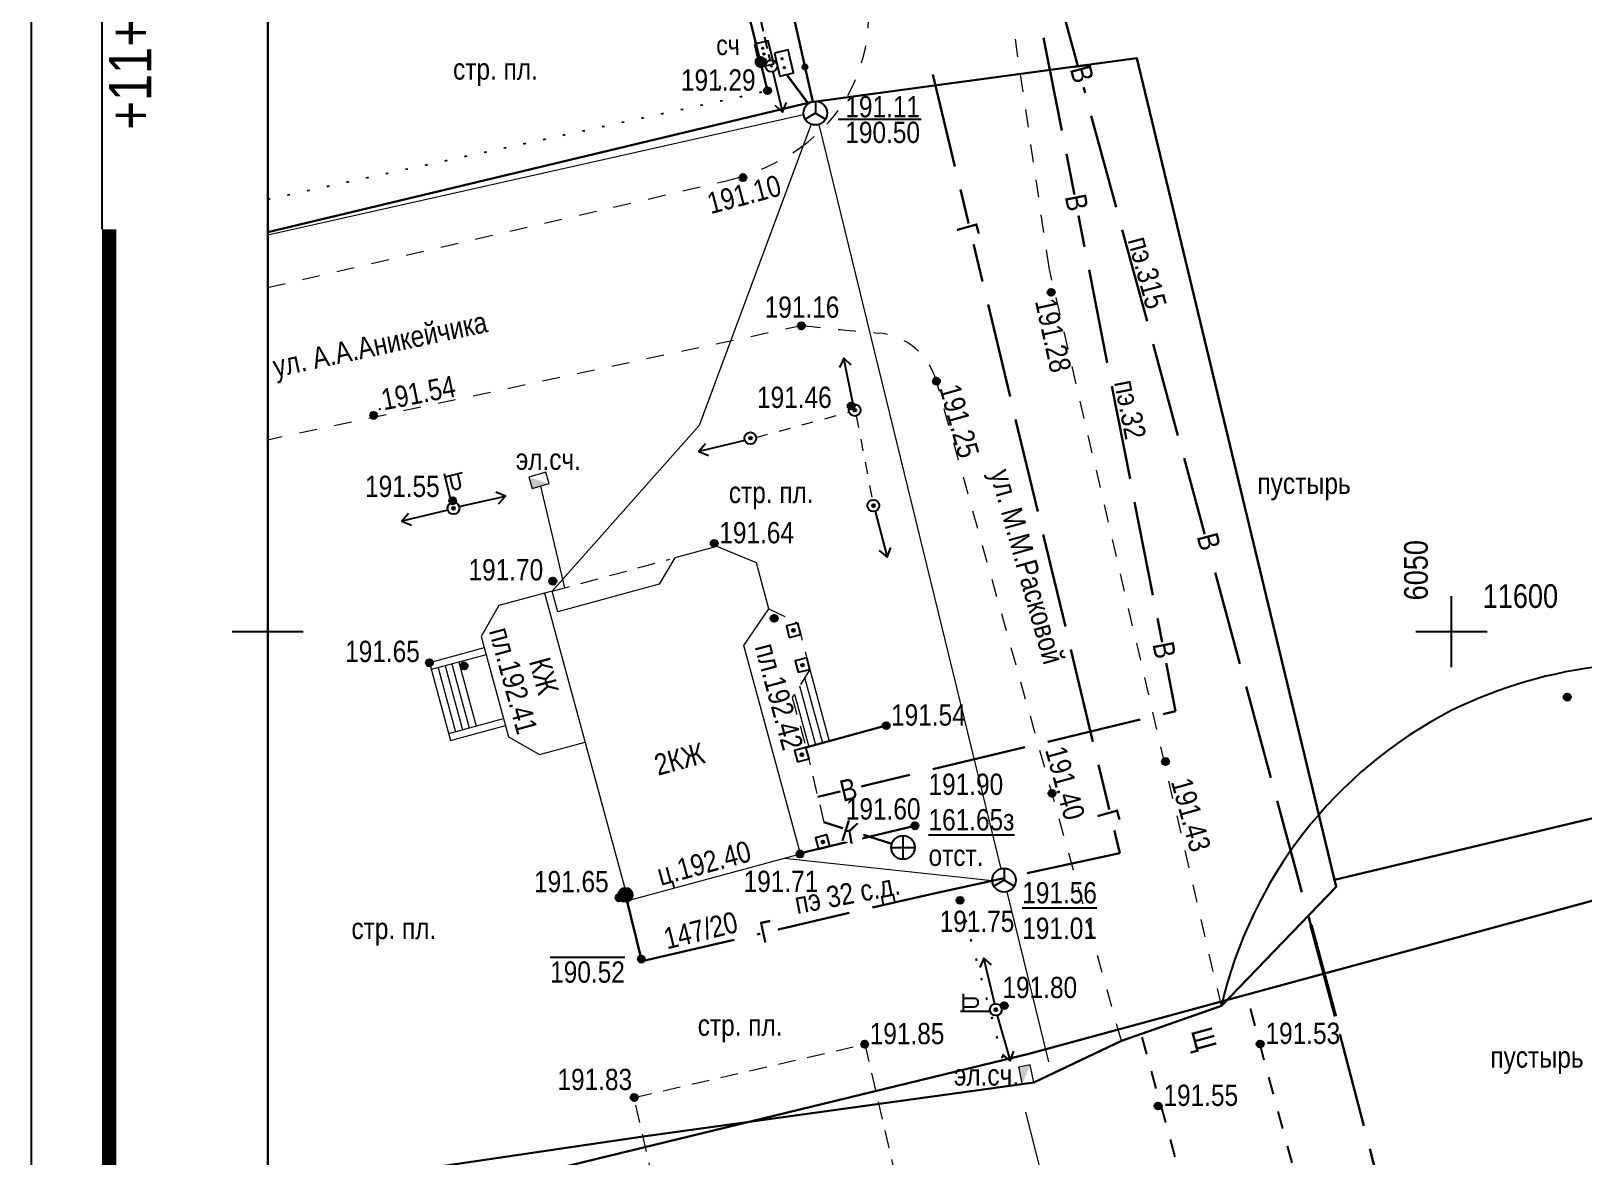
# Model space of a CAD drawing. Header units: millimetres. Extents: x 5990 to 6530, y 11480 to 11770.
# Drawn here: x 5990 to 6055.6, y 11577.8 to 11625.4 of the extents above; entities that cross this region are included whole.
import ezdxf
from ezdxf.enums import TextEntityAlignment as Align

# ---------------------------------------------------------------- set-up
doc = ezdxf.new("R2010")
doc.units = ezdxf.units.MM
for name, pattern in [('23', [3, 2, -1]), ('71999999', [1.7, 0.2, -1.5]), ('g5_01_5x1', [1.25, 0.75, -0.5]), ('g5_01_5x1_5', [1.5, 0.75, -0.75]), ('g5_01x1', [1, 0.5, -0.5]), ('g5_122', [5, 4, -1])]:
    doc.linetypes.add(name, pattern=pattern)
for name, color, linetype in [('01 ПЛАНШЕТ', 7, 'Continuous'), ('02 ПЛАНОВО-ВЫСОТНОЕ ОБОСНОВАНИЕ', 7, 'Continuous'), ('03 ЗДАНИЯ И ИХ ЧАСТИ', 7, 'Continuous'), ('04 ПРОМЫШЛЕННЫЕ И СОЦ.-КУЛЬТ. ОБЪЕКТЫ', 7, 'Continuous'), ('05 ГАЗОПРОВОД', 7, 'Continuous'), ('06 ВОДОПРОВОД', 7, 'Continuous'), ('07 ЭЛЕКТРОКАБЕЛЬ', 7, 'Continuous'), ('08 ЛЭП', 7, 'Continuous'), ('09 СВЯЗЬ', 7, 'Continuous'), ('10 КАНАЛИЗАЦИЯ', 7, 'Continuous'), ('13 АВТОМОБИЛЬНЫЕ ДОРОГИ', 7, 'Continuous'), ('15 РЕЛЬЕФ', 7, 'Continuous'), ('16 РАСТИТЕЛЬНОСТЬ ГРУНТЫ И БОЛОТА', 7, 'Continuous'), ('17 ОГРАЖДЕНИЯ', 7, 'Continuous')]:
    doc.layers.add(name, color=color, linetype=linetype)
doc.layers.add('18 ГРАНИЦА ТОПОСЪЕМКИ', color=7, linetype='Continuous', plot=False)
doc.styles.add('Д-431', font='ARIALNI_1.TTF', dxfattribs={"height": 0.9})
doc.styles.add('Р-131', font='ARIALN.TTF')
doc.linetypes.add('g5_119_3', pattern='A,4,-1,[31,GUGK_2005.shx,S=0.1,R=0,X=0,Y=0],4,[31,GUGK_2005.shx,S=0.1,R=180,X=0,Y=0],-1', length=10)
doc.linetypes.add('g5_133_t', pattern='A,2,[27,GUGK_2005.shx,S=0.4,R=0,X=0,Y=0],2,-1', length=5)
doc.linetypes.add('g5_280_1', pattern='A,0.001,[21,GUGK_2005.shx,S=1,R=180,X=0,Y=0],2', length=2.001)
doc.linetypes.add('g5_475_2', pattern='A,1.25,[25,GUGK_2005.shx,S=0.4,R=0,X=0,Y=0],1.25,-0.5', length=3)

# ---------------------------------------------------------------- blocks, each defined once
blk = doc.blocks.new('g5_115_1')
at = {"color": 0}
for points in [[(0, 0), (2, 0)], [(1.647, -0.252), (2, 0), (1.647, 0.252)]]:
    blk.add_lwpolyline(points, dxfattribs=at)
blk = doc.blocks.new('51321399')
at = {"layer": '08 ЛЭП', "xscale": 2, "yscale": 2, "zscale": 2}
blk.add_blockref('g5_115_1', (0, 0), dxfattribs=at)
blk = doc.blocks.new('*U40')
at = {"linetype": '23', "ltscale": 0.5}
blk.add_line((0, 0), (8.03, 0.3), dxfattribs=at)
for points in [[(-0.11, -0.48), (-0.28, -0.41), (-0.35, -0.35), (-0.46, -0.18), (-0.49, -0.03), (-0.49, 0.1), (-0.43, 0.25), (-0.3, 0.39), (-0.19, 0.46), (-0.02, 0.5), (0.01, 0.5), (0.15, 0.47), (0.25, 0.43), (0.36, 0.34), (0.43, 0.24), (0.47, 0.14), (0.49, 0.03), (0.48, -0.11), (0.43, -0.25), (0.35, -0.36), (0.23, -0.44), (0.1, -0.49), (-0.02, -0.5)], [(7.93, 0.03), (7.88, 0.05), (7.81, 0.11), (7.76, 0.18), (7.74, 0.3), (7.75, 0.4), (7.79, 0.48), (7.83, 0.52), (7.86, 0.55), (7.91, 0.58), (7.95, 0.59), (7.99, 0.6), (8.03, 0.6), (8.06, 0.6), (8.09, 0.59), (8.14, 0.58), (8.19, 0.55), (8.23, 0.52), (8.27, 0.47), (8.31, 0.4), (8.32, 0.32), (8.31, 0.23), (8.28, 0.15), (8.22, 0.08), (8.15, 0.04), (8.13, 0.03), (8.09, 0.02), (8.04, 0.01), (7.96, 0.02)]]:
    blk.add_wipeout(points)
for centre, radius in [((0, 0), 0.5), ((0, 0), 0.04), ((8.03, 0.3), 0.3), ((8.03, 0.3), 0.04)]:
    blk.add_circle(centre, radius)
blk = doc.blocks.new('51325000')
blk.add_lwpolyline([(0, 0), (2, 0), (2, 1.2), (0, 1.2)], close=True)
for centre in [(0.5, 0.6), (1, 0.6), (1.5, 0.6)]:
    blk.add_circle(centre, 0.06)
at = {"style": 'Д-431', "oblique": 14.99997778}
blk.add_attdef('Z', (2.492125, -0.314035), '', height=2, dxfattribs=at)
blk = doc.blocks.new('51336000')
blk.add_lwpolyline([(-1, 0), (1, 0), (1, 1.2), (-1, 1.2)], close=True)
for centre in [(-0.4, 0.53), (0.38, 0.53)]:
    blk.add_circle(centre, 0.06)
at = {"style": 'Д-431', "oblique": 14.99997778}
blk.add_attdef('Z', (1.492125, -0.314035), '', height=2, dxfattribs=at)
blk = doc.blocks.new('*U49')
blk.add_lwpolyline([(1.93, -0.5), (8.93, -0.5)])
at = {"style": 'Д-431'}
blk.add_attdef('Z1', text='', height=1.8, dxfattribs=at).set_placement((2.05, 1.92), align=Align.TOP_LEFT)
for tag, p in [('Z2', (2.05, -2.05)), ('Z3', (2.58, -4.52)), ('Z4', (2.58, -6.58))]:
    blk.add_attdef(tag, p, '', height=1.8, dxfattribs=at)
blk.add_wipeout([(-0.11, -0.99), (-0.17, -0.98), (-0.24, -0.97), (-0.28, -0.96), (-0.36, -0.93), (-0.41, -0.91), (-0.49, -0.87), (-0.57, -0.82), (-0.62, -0.79), (-0.67, -0.74), (-0.71, -0.7), (-0.77, -0.63), (-0.8, -0.6), (-0.83, -0.56), (-0.86, -0.5), (-0.9, -0.44), (-0.94, -0.35), (-0.95, -0.31), (-0.97, -0.26), (-0.98, -0.18), (-0.99, -0.1), (-1, -0.03), (-1, 0.04), (-0.99, 0.11), (-0.99, 0.16), (-0.98, 0.2), (-0.96, 0.27), (-0.95, 0.31), (-0.94, 0.35), (-0.92, 0.39), (-0.9, 0.43), (-0.88, 0.48), (-0.87, 0.49), (-0.86, 0.51), (-0.86, 0.52), (-0.85, 0.53), (-0.84, 0.55), (-0.83, 0.56), (-0.82, 0.58), (-0.81, 0.59), (-0.8, 0.6), (-0.79, 0.61), (-0.77, 0.64), (-0.76, 0.65), (-0.75, 0.66), (-0.74, 0.67), (-0.73, 0.68), (-0.72, 0.69), (-0.71, 0.7), (-0.7, 0.71), (-0.69, 0.73), (-0.67, 0.74), (-0.66, 0.75), (-0.65, 0.76), (-0.64, 0.77), (-0.62, 0.78), (-0.61, 0.79), (-0.6, 0.8), (-0.58, 0.81), (-0.56, 0.83), (-0.55, 0.83), (-0.53, 0.85), (-0.52, 0.86), (-0.5, 0.86), (-0.49, 0.87), (-0.47, 0.88), (-0.46, 0.89), (-0.44, 0.9), (-0.43, 0.9), (-0.36, 0.93), (-0.33, 0.94), (-0.31, 0.95), (-0.27, 0.96), (-0.22, 0.98), (-0.16, 0.99), (-0.1, 0.99), (0, 1), (0.1, 1), (0.16, 0.99), (0.22, 0.98), (0.3, 0.95), (0.36, 0.93), (0.48, 0.88), (0.56, 0.83), (0.63, 0.77), (0.73, 0.68), (0.81, 0.59), (0.86, 0.52), (0.94, 0.34), (0.98, 0.21), (0.99, 0.13), (1, 0.07), (1, 0.02), (1, -0.08), (0.97, -0.23), (0.94, -0.33), (0.91, -0.41), (0.88, -0.47), (0.86, -0.51), (0.82, -0.57), (0.79, -0.61), (0.76, -0.65), (0.72, -0.7), (0.66, -0.75), (0.63, -0.77), (0.6, -0.8), (0.55, -0.84), (0.5, -0.87), (0.43, -0.9), (0.38, -0.92), (0.31, -0.95), (0.24, -0.97), (0.18, -0.98), (0.07, -1), (-0.05, -1)])
for points in [[(0, 1), (0, 0), (-0.87, -0.5)], [(0, 0), (0.87, -0.5)]]:
    blk.add_lwpolyline(points)
blk.add_circle((0, 0), 1)
blk = doc.blocks.new('_krest')
at = {"color": 3, "linetype": 'ByBlock', "lineweight": -2}
for p, q in [((0, -3), (0, 3)), ((-3, 0), (3, 0))]:
    blk.add_line(p, q, dxfattribs=at)
blk = doc.blocks.new('*U59')
at = {"style": 'Д-431'}
blk.add_text('пустырь', height=1.8, dxfattribs=at).set_placement((0, 0), align=Align.MIDDLE)
blk = doc.blocks.new('g5_113c')
blk.add_hatch(color=1).paths.add_polyline_path([(-0.375, 0), (0.375, 0), (0, 0.25), (-0.375, 0.5)])
at = {"color": 1, "lineweight": 20}
blk.add_lwpolyline([(-0.375, 0), (0.375, 0), (0.375, 0.5), (-0.375, 0.5)], close=True, dxfattribs=at)
blk = doc.blocks.new('*U68')
at = {"color": 7, "lineweight": 25, "insert": (0, 0), "char_height": 0.9, "width": 0.64708, "attachment_point": 5, "style": 'Р-131'}
blk.add_mtext('2КЖ', dxfattribs=at)
blk = doc.blocks.new('g5_117sv')
at = {"color": 0}
for points in [[(0, 0.5), (0, 0)], [(0, 0), (-0.433, -0.25)], [(0.433, -0.25), (0, 0)]]:
    blk.add_lwpolyline(points, dxfattribs=at)
blk.add_circle((0, 0), 0.5, dxfattribs=at)
blk = doc.blocks.new('g5_108a')
h = blk.add_hatch(color=0)
edge = h.paths.add_edge_path()
edge.add_arc((0, 0), 0.06, 0, 360)
at = {"color": 0, "lineweight": 25}
blk.add_circle((0, 0), 0.25, dxfattribs=at)
at = {"color": 0}
blk.add_circle((0, 0), 0.06, dxfattribs=at)
blk = doc.blocks.new('g5_108b')
h = blk.add_hatch(color=0)
edge = h.paths.add_edge_path()
edge.add_arc((0, 0), 0.06, 0, 360)
at = {"color": 0, "lineweight": 25}
blk.add_lwpolyline([(-0.25, -0.25), (0.25, -0.25), (0.25, 0.25), (-0.25, 0.25)], close=True, dxfattribs=at)
at = {"color": 0}
blk.add_circle((0, 0), 0.06, dxfattribs=at)
blk = doc.blocks.new('g5_110_1')
at = {"color": 0}
for p, q in [((0, 0), (0, 1.25)), ((0, 1.125), (0.75, 1.125))]:
    blk.add_line(p, q, dxfattribs=at)
blk.add_lwpolyline([(0.2, 1.125), (0.2, 0.682, 1.040016), (0.55, 0.682), (0.55, 1.125)], format="xyb", dxfattribs=at)
blk = doc.blocks.new('g5_117kb')
at = {"color": 0}
for points in [[(-0.5, 0), (0.5, 0)], [(0, 0.5), (0, -0.5)]]:
    blk.add_lwpolyline(points, dxfattribs=at)
blk.add_circle((0, 0), 0.5, dxfattribs=at)
blk = doc.blocks.new('g5_330')
blk.add_hatch(color=0).paths.add_polyline_path([(0.15, 0, 1), (-0.15, 0, 1)])
at = {"color": 0}
blk.add_circle((0, 0), 0.15, dxfattribs=at)
blk = doc.blocks.new('*U66')
at = {"color": 7, "lineweight": 25, "insert": (0, 0), "char_height": 0.9, "width": 0.64708, "attachment_point": 5, "style": 'Р-131'}
blk.add_mtext('КЖ', dxfattribs=at)
blk = doc.blocks.new('g5_121_7c')
h = blk.add_hatch(color=0)
edge = h.paths.add_edge_path()
edge.add_arc((0, 0), 0.3, 0, 360)
at = {"color": 0}
blk.add_circle((0, 0), 0.3, dxfattribs=at)

msp = doc.modelspace()

# ---------------------------------------------------------------- hatches: boundary and pattern name
at = {"layer": '09 СВЯЗЬ', "linetype": 'Continuous', "ltscale": 0.5}
msp.add_hatch(color=5, dxfattribs=at).paths.add_polyline_path([(6022.726, 11623.715, 1), (6022.66, 11624.008, 1)])
at = {"layer": '17 ОГРАЖДЕНИЯ', "linetype": 'Continuous', "ltscale": 0.5}
msp.add_hatch(color=256, dxfattribs=at).paths.add_polyline_path([(6020.87, 11623.831, 1), (6020.75, 11624.316, 1)])

# ---------------------------------------------------------------- linework, layer by layer
at = {"layer": '01 ПЛАНШЕТ', "color": 7}
msp.add_lwpolyline([(5993, 11617), (5993, 11633)], dxfattribs=at)
at = {"layer": '01 ПЛАНШЕТ', "color": 7, "const_width": 0.6}
msp.add_lwpolyline([(5993.3, 11493.3), (5993.3, 11617.003)], dxfattribs=at)
at = {"layer": '02 ПЛАНОВО-ВЫСОТНОЕ ОБОСНОВАНИЕ'}
msp.add_lwpolyline([(6000, 11500), (6250, 11500), (6250, 11750), (6000, 11750)], close=True, dxfattribs=at)
at = {"layer": '03 ЗДАНИЯ И ИХ ЧАСТИ', "lineweight": 15}
for p, q in [((6009.144, 11599.312, 383.72), (6006.828, 11598.681, 383.72)), ((6006.828, 11598.681, 383.72), (6007.722, 11595.4, 383.72)), ((6009.223, 11599.022, 383.72), (6006.907, 11598.391, 383.72)), ((6007.486, 11598.549, 383.72), (6008.222, 11595.848, 383.72)), ((6007.776, 11598.628, 383.72), (6008.512, 11595.926, 383.72)), ((6008.065, 11598.707, 383.72), (6008.801, 11596.005, 383.72)), ((6007.197, 11598.47, 383.72), (6007.933, 11595.769, 383.72)), ((6007.643, 11595.69, 383.72), (6009.959, 11596.321, 383.72)), ((6007.722, 11595.4, 383.72), (6010.038, 11596.031, 383.72))]:
    msp.add_line(p, q, dxfattribs=at)
at = {"layer": '03 ЗДАНИЯ И ИХ ЧАСТИ', "color": 7, "lineweight": 15, "elevation": 383.72}
msp.add_lwpolyline([(6011.687, 11601.622), (6015.228, 11588.627), (6022.504, 11590.61), (6020.107, 11599.404), (6021.161, 11600.964), (6020.648, 11602.898), (6018.966, 11603.593), (6017.197, 11603.111), (6016.537, 11602.006), (6012.252, 11600.839), (6012.014, 11601.711), (6011.687, 11601.622)], dxfattribs=at)
at = {"layer": '03 ЗДАНИЯ И ИХ ЧАСТИ', "color": 7, "linetype": 'g5_01_5x1', "lineweight": 15}
for points, elevation in [([(6012.014, 11601.711), (6016.99, 11603.055)], 383.72), ([(6021.161, 11600.964), (6022.39, 11600.359), (6022.891, 11598.402), (6022.155, 11597.215)], 191.55), ([(6022.155, 11597.215), (6022.731, 11595.101)], 191.55), ([(6022.731, 11595.101), (6023.732, 11590.927)], 191.55)]:
    msp.add_lwpolyline(points, dxfattribs=dict(at, elevation=elevation))
at = {"layer": '03 ЗДАНИЯ И ИХ ЧАСТИ', "lineweight": 15}
for points, elevation in [([(6011.687, 11601.622), (6009.757, 11601.096), (6009.012, 11599.794), (6010.169, 11595.549), (6011.471, 11594.804), (6013.401, 11595.33)], 383.72), ([(6022.675, 11598.053), (6023.427, 11595.291)], 191.55), ([(6022.891, 11598.402), (6023.717, 11595.37)], 191.55), ([(6022.243, 11597.356), (6022.848, 11595.133)], 191.55), ([(6022.459, 11597.705), (6023.138, 11595.212)], 191.55)]:
    msp.add_lwpolyline(points, dxfattribs=dict(at, elevation=elevation))
at = {"layer": '03 ЗДАНИЯ И ИХ ЧАСТИ', "color": 7, "linetype": 'g5_01_5x1', "lineweight": 15, "elevation": 383.72}
msp.add_lwpolyline([(6015.477, 11580.309), (6025.215, 11582.56), (6027.431, 11572.975), (6017.693, 11570.724)], close=True, dxfattribs=at)
at = {"layer": '05 ГАЗОПРОВОД', "color": 1, "linetype": 'g5_122', "lineweight": 30, "elevation": 383.72}
msp.add_lwpolyline([(6015.109, 11588.874), (6015.799, 11586.066), (6028.076, 11588.922)], dxfattribs=at)
at = {"layer": '06 ВОДОПРОВОД', "color": 82, "linetype": 'g5_122', "lineweight": 30}
msp.add_lwpolyline([(6044.987, 11584.159), (6032.979, 11628.468)], dxfattribs=at)
at = {"layer": '06 ВОДОПРОВОД', "color": 94, "linetype": 'Continuous', "ltscale": 0.5, "const_width": 0.15}
msp.add_lwpolyline([(6044.065, 11587.6), (6045.1, 11583.736)], dxfattribs=at)
at = {"layer": '06 ВОДОПРОВОД', "color": 82, "linetype": 'g5_122', "lineweight": 30, "elevation": 189.663, "flags": 128}
msp.add_lwpolyline([(6057.646, 11535.564), (6044.617, 11585.538)], dxfattribs=at)
at = {"layer": '07 ЭЛЕКТРОКАБЕЛЬ', "color": 1, "linetype": 'g5_119_3', "lineweight": 15, "ltscale": 0.4, "elevation": 191.55}
msp.add_lwpolyline([(6011.524, 11606.149), (6012.531, 11601.851)], dxfattribs=at)
at = {"layer": '08 ЛЭП', "color": 7, "linetype": 'g5_01x1', "lineweight": 15}
for points, elevation in [([(6020.632, 11608.207), (6024.554, 11609.276)], 383.48), ([(6024.858, 11609.117), (6025.534, 11605.569)], 191.55)]:
    msp.add_lwpolyline(points, dxfattribs=dict(at, elevation=elevation))
at = {"layer": '09 СВЯЗЬ', "color": 5, "linetype": 'Continuous', "ltscale": 0.5, "flags": 128}
msp.add_lwpolyline([(6023.13, 11621.91, 0.1, 0.1, 0), (6022.693, 11623.862, 0.1, 0.1, 0), (6022.255, 11625.813, 0, 0, 0)], format="xyseb", dxfattribs=at)
at = {"layer": '09 СВЯЗЬ', "color": 5, "ltscale": 0.5, "flags": 128}
msp.add_lwpolyline([(6021.921, 11623.539, 0.1, 0.1, 0), (6023.13, 11621.91, 0, 0, 0)], format="xyseb", dxfattribs=at)
at = {"layer": '09 СВЯЗЬ', "color": 5, "linetype": 'g5_133_t', "lineweight": 15}
for points, elevation in [([(6021.81, 11590.421), (6030.6, 11589.481)], 383.72), ([(6031.219, 11589.005), (6032.983, 11581.813)], 191.56)]:
    msp.add_lwpolyline(points, dxfattribs=dict(at, elevation=elevation))
at = {"layer": '10 КАНАЛИЗАЦИЯ', "color": 34, "linetype": 'g5_122', "lineweight": 30, "elevation": 383.72}
msp.add_lwpolyline([(6026.355, 11591.026), (6023.489, 11591.938)], dxfattribs=at)
at = {"layer": '13 АВТОМОБИЛЬНЫЕ ДОРОГИ', "color": 7, "linetype": 'g5_01_5x1_5', "lineweight": 15}
msp.add_lwpolyline([(6040.281, 11584.177), (6033.001, 11615.388), (6031.56, 11625.173)], dxfattribs=at)
msp.add_lwpolyline([(6036.059, 11582.696), (6028.245, 11610.582, 0.313144), (6025.782, 11612.617, -0.007841), (6022.603, 11612.934), (6000, 11608.095)], format="xyb", dxfattribs=at)
at = {"layer": '13 АВТОМОБИЛЬНЫЕ ДОРОГИ', "color": 7, "linetype": 'g5_01_5x1_5', "lineweight": 25}
for points in [[(6041.494, 11584.065), (6051.94, 11545.29), (6054.332, 11534.976)], [(6036.914, 11582.862), (6042.04, 11564.44), (6047.7, 11543.09), (6049.401, 11534.103)]]:
    msp.add_lwpolyline(points, dxfattribs=at)
at = {"layer": '15 РЕЛЬЕФ', "color": 32, "linetype": 'Continuous', "ltscale": 0.5}
for points, elevation in [([(6065.504, 11624.195, 0.002812), (6054.656, 11627.191, -0.034613), (6044.014, 11630.873, 0.26522), (6030.275, 11629.268)], 190.933), ([(6070.615, 11595.602, 0.047155), (6063.244, 11598.128, 0.175036), (6049.992, 11596.657, 0.220318), (6040.281, 11584.177)], 191.449)]:
    msp.add_lwpolyline(points, format="xyb", dxfattribs=dict(at, elevation=elevation))
at = {"layer": '15 РЕЛЬЕФ'}
for points in [[(6054.89, 11597.23), (6054.89, 11597.23)], [(6041.92, 11582.57), (6041.92, 11582.57)], [(6041.92, 11582.57), (6041.92, 11582.57)], [(6037.61, 11579.95), (6037.61, 11579.95)]]:
    msp.add_lwpolyline(points, dxfattribs=at)
at = {"layer": '15 РЕЛЬЕФ', "color": 7, "linetype": 'g5_280_1', "lineweight": 30, "elevation": 383.72, "flags": 128}
for points in [[(6026.117, 11596.024), (6022.731, 11595.101)], [(6022.498, 11590.632), (6027.335, 11591.791)]]:
    msp.add_lwpolyline(points, dxfattribs=at)
at = {"layer": '15 РЕЛЬЕФ'}
for p in [(6021.11, 11622.86, 191.29), (6020.072, 11619.19, 383.08), (6033.092, 11614.335, 383.225), (6022.544, 11612.922, 191.55), (6028.245, 11610.582, 191.55), (6004.738, 11609.4, 383.52), (6024.72, 11609.45, 177.65), (6007.81, 11605.527, 177.93), (6018.86, 11603.73, 191.64), (6012.04, 11602.13, 177.77), (6033.126, 11593.162), (6022.48, 11590.604, 383.72), (6029.24, 11588.64, 191.75), (6031.108, 11584.187)]:
    msp.add_point(p, dxfattribs=at)
at = {"layer": '16 РАСТИТЕЛЬНОСТЬ ГРУНТЫ И БОЛОТА', "color": 7, "linetype": '71999999', "ltscale": 0.5, "flags": 128}
for points, elevation in [([(6021.11, 11622.86), (6015.43, 11645.85), (6000, 11642.494)], 191.29), ([(6000, 11618.275), (6021.11, 11622.86)], 191.55), ([(6029.249, 11588.642), (6031.102, 11581.713)], 191.55)]:
    msp.add_lwpolyline(points, dxfattribs=dict(at, elevation=elevation))
at = {"layer": '17 ОГРАЖДЕНИЯ', "color": 7, "linetype": 'Continuous', "ltscale": 0.5, "const_width": 0.1}
msp.add_lwpolyline([(6020.75, 11624.316), (6020.271, 11626.258)], dxfattribs=at)
at = {"layer": '17 ОГРАЖДЕНИЯ', "color": 7, "linetype": 'Continuous', "ltscale": 0.5, "flags": 128}
msp.add_lwpolyline([(6021.11, 11622.86, 0.1, 0.1, 0), (6020.87, 11623.831, 0, 0, 0)], format="xyseb", dxfattribs=at)
at = {"layer": '17 ОГРАЖДЕНИЯ', "color": 7, "linetype": 'g5_475_2', "lineweight": 15}
msp.add_lwpolyline([(6002.751, 11558.627), (6035.38, 11566.44), (6032.021, 11579.688)], dxfattribs=at)
at = {"layer": '18 ГРАНИЦА ТОПОСЪЕМКИ', "color": 2, "lineweight": 30}
msp.add_lwpolyline([(6035.594, 11500), (6018.153, 11500), (6018.153, 11500), (6015.532, 11517.004), (6026.909, 11523.801), (6024.586, 11532.592), (6010.246, 11532.592), (6001.261, 11563.804), (6000, 11568.183), (6000, 11574.336), (6000, 11574.336), (6032.147, 11582.147), (6057.955, 11589.165), (6066.268, 11568.57), (6073.76, 11538.42)], dxfattribs=at)

# ---------------------------------------------------------------- block references
at = {"layer": '02 ПЛАНОВО-ВЫСОТНОЕ ОБОСНОВАНИЕ', "color": 3, "xscale": 0.5, "yscale": 0.5, "zscale": 0.5}
for p in [(6000, 11600.001), (6050.001, 11600.001)]:
    msp.add_blockref('_krest', p, dxfattribs=at)
at = {"layer": '02 ПЛАНОВО-ВЫСОТНОЕ ОБОСНОВАНИЕ', "lineweight": 25, "xscale": 0.5, "yscale": 0.5, "zscale": 0.5}
msp.add_blockref('_krest', (6050, 11600), dxfattribs=at)
at = {"layer": '03 ЗДАНИЯ И ИХ ЧАСТИ', "color": 7, "lineweight": 15}
for p in [(6021.392, 11600.56), (6008.292, 11598.548)]:
    msp.add_blockref('g5_330', p, dxfattribs=at)
for p, rotation in [((6022.209, 11600.055, 191.55), 14.35550053303525), ((6022.586, 11598.582, 191.55), 14.35550053303525), ((6022.556, 11594.795, 191.55), 15.24287036488797), ((6023.44, 11591.107, 191.55), 15.24287036488797)]:
    msp.add_blockref('g5_108b', p, dxfattribs=dict(at, rotation=rotation))
at = {"layer": '03 ЗДАНИЯ И ИХ ЧАСТИ', "color": 0}
for name, p, rotation in [('*U66', (6011.669, 11598.117), 285.2428703648982), ('*U68', (6017.391, 11594.616), 15.24287036491374)]:
    msp.add_blockref(name, p, dxfattribs=dict(at, rotation=rotation))
at = {"layer": '04 ПРОМЫШЛЕННЫЕ И СОЦ.-КУЛЬТ. ОБЪЕКТЫ', "xscale": 0.5, "yscale": 0.5, "zscale": 0.5}
msp.add_blockref('*U59', (6053.612, 11581.883), dxfattribs=at)
at = {"layer": '05 ГАЗОПРОВОД', "color": 1, "linetype": 'g5_122', "lineweight": 30}
msp.add_blockref('g5_121_7c', (6015.109, 11588.874, 383.72), dxfattribs=at)
at = {"layer": '05 ГАЗОПРОВОД'}
msp.add_blockref('g5_330', (6015.777, 11586.156, 383.72), dxfattribs=at)
at = {"layer": '07 ЭЛЕКТРОКАБЕЛЬ', "color": 7, "lineweight": 15, "rotation": 16.25984720050135}
msp.add_blockref('g5_113c', (6011.524, 11606.149, 191.55), dxfattribs=at)
at = {"layer": '07 ЭЛЕКТРОКАБЕЛЬ', "rotation": 281.2876549927684}
msp.add_blockref('g5_113c', (6031.791, 11581.218, 191.421), dxfattribs=at)
at = {"layer": '08 ЛЭП', "color": 7, "xscale": 0.4999999999999999, "yscale": 0.4999999999999999, "zscale": 0.4999999999999999, "rotation": 283.6738591119305}
msp.add_blockref('51321399', (6021.271, 11623.902, 383.18), dxfattribs=at)
at = {"layer": '08 ЛЭП', "color": 7, "lineweight": 15}
for name, p, rotation in [('g5_115_1', (6024.729, 11609.6, 191.55), 101.4971459244408), ('g5_115_1', (6020.151, 11608.08, 383.48), 193.6870152692759), ('g5_110_1', (6007.757, 11605.445, 383.53), 13.70174814428469), ('g5_115_1', (6008.085, 11605.281, 383.53), 12.61045227181983), ('g5_115_1', (6007.607, 11605.136, 383.53), 193.7778792302297), ('g5_115_1', (6025.661, 11605.086, 191.55), 284.6013298298613), ('g5_115_1', (6030.711, 11584.255, 178.05), 103.5281506920331), ('g5_110_1', (6030.514, 11583.944, 178.05), 90), ('g5_115_1', (6030.807, 11583.78, 178.05), 286.1519280363475)]:
    msp.add_blockref(name, p, dxfattribs=dict(at, rotation=rotation))
for p in [(6024.791, 11609.357, 191.55), (6020.384, 11608.171, 383.48), (6007.845, 11605.211, 383.53), (6025.58, 11605.323, 191.55), (6030.754, 11584.016, 178.05)]:
    msp.add_blockref('g5_108a', p, dxfattribs=at)
at = {"layer": '09 СВЯЗЬ', "color": 7, "lineweight": 15}
msp.add_blockref('g5_117sv', (6031.1, 11589.49, 191.56), dxfattribs=at)
at = {"layer": '10 КАНАЛИЗАЦИЯ', "color": 7, "lineweight": 15}
msp.add_blockref('g5_117kb', (6026.831, 11590.874, 383.72), dxfattribs=at)
at = {"layer": '15 РЕЛЬЕФ', "color": 7, "lineweight": 15}
for p in [(6021.11, 11622.86, 191.29), (6024.645, 11609.534, 177.65), (6007.81, 11605.527, 177.93), (6018.86, 11603.73, 191.64), (6012.04, 11602.13, 177.77), (6006.828, 11598.681, 383.72), (6026.117, 11596.024, 383.72), (6027.335, 11591.791, 383.72), (6022.48, 11590.604, 383.72), (6014.834, 11588.747, 383.72), (6029.24, 11588.64, 191.75), (6031.108, 11584.187), (6025.215, 11582.56, 383.72), (6015.477, 11580.309, 383.72)]:
    msp.add_blockref('g5_330', p, dxfattribs=at)
at = {"layer": '15 РЕЛЬЕФ'}
for p in [(6020.072, 11619.19, 383.08), (6033.092, 11614.335, 383.225), (6022.544, 11612.922, 191.55), (6028.245, 11610.582, 191.55), (6004.471, 11609.134, 383.52), (6054.89, 11597.23), (6037.92, 11594.506), (6033.126, 11593.162), (6041.92, 11582.57), (6041.92, 11582.57), (6037.61, 11579.95)]:
    msp.add_blockref('g5_330', p, dxfattribs=at)

# ---------------------------------------------------------------- texts
at = {"layer": '01 ПЛАНШЕТ', "color": 7, "style": 'Р-131'}
msp.add_text('+11+5;8', height=1.8, rotation=89.95437, dxfattribs=at).set_placement((5995.088, 11625), align=Align.CENTER)
at = {"layer": '02 ПЛАНОВО-ВЫСОТНОЕ ОБОСНОВАНИЕ', "color": 7, "lineweight": 25, "style": 'Д-431'}
msp.add_text(' 6050', height=1, rotation=90, dxfattribs=at).set_placement((6049, 11601))
msp.add_text(' 11600', height=1, dxfattribs=at).set_placement((6051, 11601))
at = {"layer": '03 ЗДАНИЯ И ИХ ЧАСТИ', "lineweight": 15, "style": 'Д-431'}
for s, rotation, p in [('пл.192.41', 285.24287, (6009.336, 11600.031, 383.72)), ('пл.192.42', 285.24287, (6020.559, 11599.356, 383.72)), ('ц.192.40', 15.24287, (6016.597, 11589.254, 383.72))]:
    msp.add_text(s, height=0.9, rotation=rotation, dxfattribs=at).set_placement(p)
at = {"layer": '04 ПРОМЫШЛЕННЫЕ И СОЦ.-КУЛЬТ. ОБЪЕКТЫ', "color": 7, "lineweight": 25, "style": 'Д-431'}
for s, p in [('стр. пл.', (6009.617, 11623.64)), ('пустырь', (6043.774, 11606.131)), ('стр. пл.', (6021.266, 11605.745)), ('стр. пл.', (6005.325, 11587.317)), ('стр. пл.', (6019.952, 11583.231))]:
    msp.add_text(s, height=0.9, dxfattribs=at).set_placement(p, align=Align.MIDDLE)
at = {"layer": '06 ВОДОПРОВОД', "style": 'Д-431'}
for s, rotation, p in [('пэ.315', 285.16353, (6036.314, 11616.546, 145.649)), ('пэ.32', 281.0775, (6035.747, 11610.535, 145.649))]:
    msp.add_text(s, height=0.9, rotation=rotation, dxfattribs=at).set_placement(p)
at = {"layer": '07 ЭЛЕКТРОКАБЕЛЬ', "color": 7, "lineweight": 25, "style": 'Д-431'}
msp.add_text('эл.сч.', height=0.9, dxfattribs=at).set_placement((6010.477, 11606.834, 191.55))
at = {"layer": '07 ЭЛЕКТРОКАБЕЛЬ', "color": 7, "style": 'Д-431'}
msp.add_text('эл.сч.', height=0.9, dxfattribs=at).set_placement((6028.983, 11580.811, 191.421))
at = {"layer": '09 СВЯЗЬ', "lineweight": 25, "insert": (6031.869, 11589.41), "char_height": 0.9, "attachment_point": 1, "style": 'Д-431'}
msp.add_mtext('{\\L191.56}\\P191.01', dxfattribs=at)
at = {"layer": '10 КАНАЛИЗАЦИЯ', "lineweight": 25, "insert": (6027.91, 11593.996), "char_height": 0.9, "attachment_point": 1, "style": 'Д-431'}
msp.add_mtext('191.90\\P{\\L161.65з\\P}отст.', dxfattribs=at)
at = {"layer": '13 АВТОМОБИЛЬНЫЕ ДОРОГИ', "color": 7, "lineweight": 25, "style": 'Р-131'}
for s, rotation, p in [('ул. А.А.Аникейчика', 12.08341, (6000.332, 11610.742)), ('ул. М.М.Расковой', 285.65346, (6030.501, 11606.711))]:
    msp.add_text(s, height=0.9, rotation=rotation, dxfattribs=at).set_placement(p)
at = {"layer": '13 АВТОМОБИЛЬНЫЕ ДОРОГИ', "color": 7, "lineweight": 25, "ltscale": 0.5, "style": 'Р-131'}
msp.add_text('Щ', height=0.9, rotation=285.33699, dxfattribs=at).set_placement((6038.989, 11583.121))
at = {"layer": '15 РЕЛЬЕФ', "color": 7, "lineweight": 25, "style": 'Д-431'}
for s, rotation, p in [('191.10', 14.89134, (6018.71, 11617.638, 383.08)), ('191.28', 282.46131, (6032.399, 11613.962, 383.225)), ('191.54', 11.02304, (6004.898, 11609.346, 383.52)), ('191.25', 285.65346, (6028.358, 11610.301, 191.55)), ('191.40', 285.51863, (6032.829, 11594.999)), ('191.43', 285.51863, (6038.142, 11593.658))]:
    msp.add_text(s, height=0.9, rotation=rotation, dxfattribs=at).set_placement(p)
for s, p in [('191.16', (6020.99, 11613.262, 191.55)), ('191.46', (6020.666, 11609.45, 177.65)), ('191.55', (6004.11, 11605.688, 177.93)), ('191.64', (6019.073, 11603.73, 191.64)), ('191.70', (6008.48, 11602.161, 177.77)), ('191.65', (6003.269, 11598.712, 383.72)), ('191.71', (6020.1, 11588.992, 383.72)), ('191.75', (6028.38, 11587.304, 191.75)), ('191.80', (6031.034, 11584.509)), ('191.53', (6042.145, 11582.57)), ('191.53', (6042.145, 11582.57)), ('191.55', (6037.835, 11579.95))]:
    msp.add_text(s, height=0.9, dxfattribs=at).set_placement(p)
at = {"layer": '15 РЕЛЬЕФ', "color": 7, "lineweight": 15, "style": 'Д-431'}
for s, p in [('191.54', (6026.329, 11596.024, 383.72)), ('191.65', (6011.246, 11588.984, 383.72)), ('191.85', (6025.427, 11582.56, 383.72)), ('191.83', (6012.236, 11580.62, 383.72))]:
    msp.add_text(s, height=0.9, dxfattribs=at).set_placement(p)

# ---------------------------------------------------------------- next in the draw order: block references
at = {"layer": '08 ЛЭП', "color": 7, "xscale": 0.4999999999999999, "yscale": 0.4999999999999999, "zscale": 0.4999999999999999, "rotation": 100.8712228299492}
msp.add_blockref('*U40', (6021.271, 11623.902, 383.18), dxfattribs=at)
at = {"layer": '09 СВЯЗЬ'}
ref = msp.add_blockref('*U49', (6023.13, 11621.91), dxfattribs=dict(at, xscale=0.5, yscale=0.5, zscale=0.5))
ref.add_attrib('Z1', '191.11', dxfattribs={"layer": '0', "height": 0.9, "style": 'Д-431'}).set_placement((6024.397, 11622.632), align=Align.TOP_LEFT)
ref.add_attrib('Z2', '190.50', (6024.397, 11620.648), dxfattribs={"layer": '0', "height": 0.9, "style": 'Д-431'})

# ---------------------------------------------------------------- next in the draw order: linework, layer by layer
at = {"layer": '01 ПЛАНШЕТ', "color": 7}
msp.add_lwpolyline([(5990, 11480), (6260, 11480), (6260, 11770), (5990, 11770)], close=True, dxfattribs=at)
at = {"layer": '06 ВОДОПРОВОД', "color": 82, "linetype": 'g5_122', "lineweight": 30, "elevation": 191.55}
msp.add_lwpolyline([(6023.232, 11593.014), (6038.344, 11596.636), (6032.74, 11625.26)], dxfattribs=at)
at = {"layer": '09 СВЯЗЬ', "color": 5, "linetype": 'g5_133_t', "lineweight": 15}
for points in [[(6022.635, 11621.84), (6000, 11616.76)], [(6022.952, 11621.443), (6018.22, 11608.716), (6012.014, 11601.711)]]:
    msp.add_lwpolyline(points, dxfattribs=at)
at = {"layer": '09 СВЯЗЬ', "color": 5, "linetype": 'g5_133_t', "lineweight": 15, "elevation": 191.56}
msp.add_lwpolyline([(6030.981, 11589.976), (6023.285, 11621.435)], dxfattribs=at)
at = {"layer": '13 АВТОМОБИЛЬНЫЕ ДОРОГИ', "color": 7, "linetype": 'g5_01_5x1_5', "lineweight": 15}
msp.add_lwpolyline([(6000, 11614.541), (6019.429, 11619.063, 0.091575), (6022.497, 11620.454, 0.240984), (6025.371, 11625.85)], format="xyb", dxfattribs=at)
at = {"layer": '18 ГРАНИЦА ТОПОСЪЕМКИ', "color": 2, "lineweight": 30}
msp.add_lwpolyline([(6045.062, 11589.511), (6070.615, 11595.602), (6065.504, 11624.195), (6064.18, 11629.26), (6059.884, 11654.529), (6051.273, 11705.187), (6032.172, 11750), (6000, 11750), (6000, 11616.876)], dxfattribs=at)

# ---------------------------------------------------------------- next in the draw order: block references
at = {"layer": '07 ЭЛЕКТРОКАБЕЛЬ'}
ref = msp.add_blockref('51325000', (6020.554, 11624.825, 191.55), dxfattribs=dict(at, xscale=0.5, yscale=0.5, zscale=0.5, rotation=283.4536904426113))
ref.add_attrib('D_001', 'сч', (6018.948, 11624.36, 191.55), dxfattribs={"layer": '0', "height": 0.85, "rotation": 0.92245, "style": 'Д-431'})
ref.add_attrib('D_002', '.', (6018.97, 11622.944, 191.55), dxfattribs={"layer": '0', "height": 0.85, "rotation": 0.92245, "style": 'Д-431'})
at = {"layer": '09 СВЯЗЬ', "xscale": 0.4999999999999999, "yscale": 0.4999999999999999, "zscale": 0.4999999999999999, "rotation": 283.1651498152235}
msp.add_blockref('51336000', (6021.515, 11623.958, 383.18), dxfattribs=at)

# ---------------------------------------------------------------- next in the draw order: texts
at = {"layer": '15 РЕЛЬЕФ', "color": 7, "lineweight": 25, "style": 'Д-431'}
msp.add_text('191.29', height=0.9, dxfattribs=at).set_placement((6017.452, 11622.86, 191.29))

# ---------------------------------------------------------------- next in the draw order: texts
at = {"layer": '06 ВОДОПРОВОД', "char_height": 0.9, "attachment_point": 1, "line_spacing_factor": 0.6, "style": 'Д-431', "bg_fill": 3, "box_fill_scale": 1, "bg_fill_color": 256, "bg_fill_transparency": 0}
for insert, rotation in [((6034.742, 11624.014), 285.16353), ((6034.545, 11618.558, 191.55), 281.0775), ((6040.097, 11604.253), 285.16353), ((6038.248, 11599.642, 191.55), 281.0775), ((6024.086, 11593.677, 191.55), 13.47613)]:
    msp.add_mtext('В', dxfattribs=dict(at, insert=insert, rotation=rotation))
at = {"layer": '10 КАНАЛИЗАЦИЯ', "color": 7, "lineweight": 25, "insert": (6024.419, 11592.055), "char_height": 0.9, "attachment_point": 1, "rotation": 342.34071, "style": 'Д-431', "bg_fill": 3, "box_fill_scale": 1, "bg_fill_color": 256, "bg_fill_transparency": 0}
msp.add_mtext('К', dxfattribs=at)

# ---------------------------------------------------------------- next in the draw order: linework, layer by layer
at = {"layer": '05 ГАЗОПРОВОД', "color": 1, "linetype": 'g5_122', "lineweight": 30}
msp.add_lwpolyline([(6028.09, 11623.545), (6035.989, 11590.631), (6028.076, 11588.922)], dxfattribs=at)

# ---------------------------------------------------------------- next in the draw order: texts
at = {"layer": '15 РЕЛЬЕФ', "color": 7, "lineweight": 15, "style": 'Д-431'}
msp.add_text('191.60', height=0.9, dxfattribs=at).set_placement((6024.419, 11592.055))

# ---------------------------------------------------------------- next in the draw order: texts
at = {"layer": '13 АВТОМОБИЛЬНЫЕ ДОРОГИ', "lineweight": 15, "char_height": 0.9, "attachment_point": 1, "rotation": 285.65346, "style": 'Р-131', "bg_fill": 3, "box_fill_scale": 1, "bg_fill_color": 256, "bg_fill_true_color": 13158600, "bg_fill_transparency": 0}
for insert in [(6029.94, 11617.339), (6035.884, 11592.568)]:
    msp.add_mtext('Г', dxfattribs=dict(at, insert=insert))

# ---------------------------------------------------------------- next in the draw order: linework, layer by layer
at = {"layer": '18 ГРАНИЦА ТОПОСЪЕМКИ', "color": 2, "lineweight": 30}
msp.add_lwpolyline([(6000, 11576.318), (6015.857, 11578.664), (6032.355, 11580.948), (6036.059, 11582.696), (6040.281, 11584.177), (6045.135, 11589.208), (6036.713, 11624.232), (6022.956, 11622.379), (6000, 11616.876)], close=True, dxfattribs=at)

# ---------------------------------------------------------------- next in the draw order: texts
at = {"color": 7, "insert": (6016.645, 11587.436, 575.73), "char_height": 0.9, "width": 3.3146, "attachment_point": 1, "rotation": 13.81123, "line_spacing_factor": 0.6, "style": 'Д-431', "bg_fill": 3, "box_fill_scale": 1, "bg_fill_color": 256, "bg_fill_transparency": 0}
msp.add_mtext('{\\C4;147/20}', dxfattribs=at)
at = {"layer": '05 ГАЗОПРОВОД', "color": 7, "char_height": 0.9, "attachment_point": 1, "line_spacing_factor": 0.6, "style": 'Д-431', "bg_fill": 3, "box_fill_scale": 1, "bg_fill_color": 256, "bg_fill_transparency": 0}
for s, insert, width, rotation in [('пэ 32 с.д.', (6022.186, 11588.941), 4.44998, 10.81911), ('Г', (6020.701, 11587.707), 0.75892, 12.23307)]:
    msp.add_mtext(s, dxfattribs=dict(at, insert=insert, width=width, rotation=rotation))
at = {"layer": '05 ГАЗОПРОВОД', "color": 7, "insert": (6011.929, 11586.058), "char_height": 0.9, "width": 2.79789, "attachment_point": 1, "line_spacing_factor": 0.6, "style": 'Д-431', "bg_fill": 3, "box_fill_scale": 1, "bg_fill_color": 256, "bg_fill_transparency": 0}
msp.add_mtext('{\\O190.52}', dxfattribs=at)

doc.saveas('drawing.dxf')
